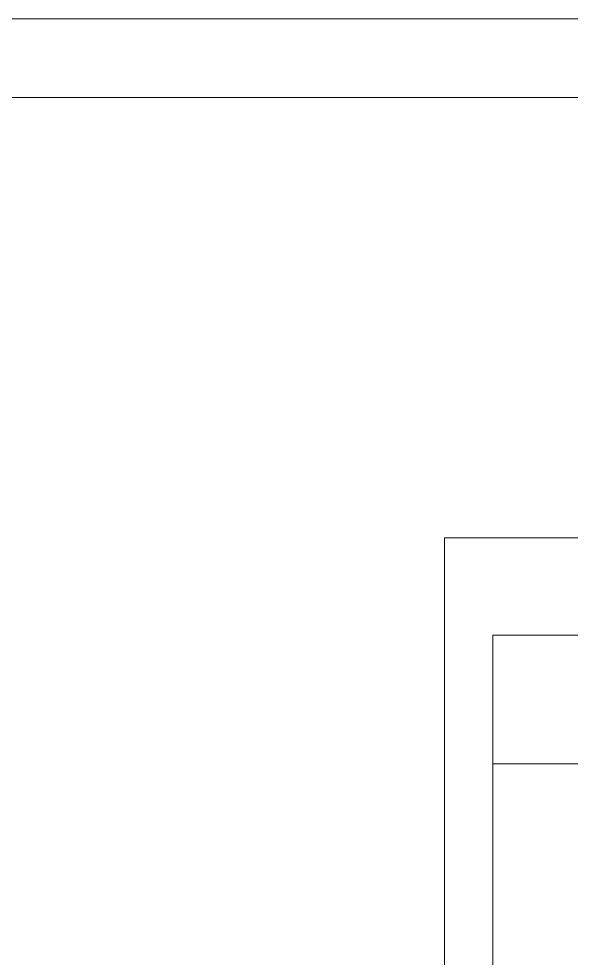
# Model space of a CAD drawing. Extents: x 3552052 to 4102982, y -707811 to -630695.
# Drawn here: x 3695662 to 3696970, y -683686 to -681461 of the extents above; entities that cross this region are included whole.
import ezdxf

# ---------------------------------------------------------------- set-up
doc = ezdxf.new("R2010")
doc.units = 0
doc.header["$LTSCALE"] = 6
doc.header["$MEASUREMENT"] = 0
doc.layers.get('0').update_dxf_attribs({"linetype": 'CONTINUOUS', "lineweight": 0})
doc.layers.add('ELE-4M UPS P.SB', color=3, linetype='CONTINUOUS', lineweight=0)
doc.layers.add('WALL', color=8, linetype='CONTINUOUS', lineweight=0)

# ---------------------------------------------------------------- blocks, each defined once
blk = doc.blocks.new('2')
at = {"layer": 'ELE-4M UPS P.SB', "color": 8, "linetype": 'ByBlock'}
blk.add_line((3600970.8, -681726.4), (3603150.7, -681726.4), dxfattribs=at)
blk.add_lwpolyline([(3600970.8, -681421.4), (3603150.7, -681421.4), (3603150.7, -685926.4), (3600970.8, -685926.4)], close=True, dxfattribs=at)

msp = doc.modelspace()

# ---------------------------------------------------------------- linework, layer by layer
for points in [[(3709897.5, -681461.4), (3709897.5, -701979.9), (3691873.7, -701979.9), (3691873.7, -681461.4)], [(3709710.7, -681648.2), (3709710.7, -701793.1), (3692060.4, -701793.1), (3692060.4, -681648.2)]]:
    msp.add_lwpolyline(points, close=True)
at = {"layer": 'WALL', "color": 8, "linetype": 'ByBlock'}
for p, q in [((3696669.6, -682690.7), (3696669.6, -684420.7)), ((3696784.6, -682920.7), (3696784.6, -684535.7))]:
    msp.add_line(p, q, dxfattribs=at)
at = {"layer": 'WALL', "color": 8, "lineweight": 0}
for p, q in [((3699194.4, -682690.7), (3696669.6, -682690.7)), ((3698444.4, -682920.7), (3696784.6, -682920.7))]:
    msp.add_line(p, q, dxfattribs=at)

# ---------------------------------------------------------------- block references
at = {"layer": 'ELE-4M UPS P.SB', "color": 0, "linetype": 'ByBlock'}
msp.add_blockref('2', (95813.8, -1499.4), dxfattribs=at)

doc.saveas('drawing.dxf')
